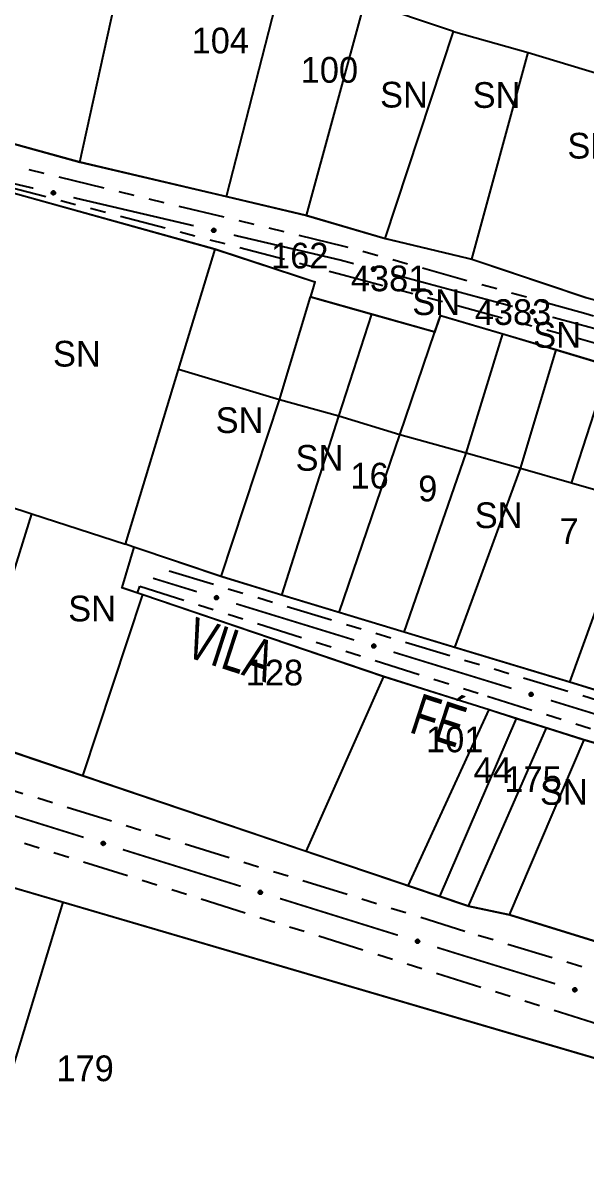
# Model space of a CAD drawing. Extents: x 203196 to 204359, y 4872588 to 4874244.
# Drawn here: x 203765.9 to 203820.6, y 4872707.7 to 4872820.1 of the extents above; entities that cross this region are included whole.
import ezdxf
from ezdxf.enums import TextEntityAlignment as Align

# ---------------------------------------------------------------- set-up
doc = ezdxf.new("R2010")
doc.units = 0
doc.header["$LTSCALE"] = 1.5
doc.header["$MEASUREMENT"] = 0
doc.linetypes.add('TRACO_25', pattern=[8, 3, -1, 1, -1, 1, -1])
for name, color, linetype in [('CD_MALHA_LOTES', 7, 'CONTINUOUS'), ('RU-QUADRA', 210, 'CONTINUOUS'), ('SV-EIXO-RUA-N-PAV', 6, 'CONTINUOUS'), ('SV-RUA-NAO-PAV', 7, 'CONTINUOUS'), ('SV-TXT-RUA-N-PAV', 7, 'CONTINUOUS'), ('Th_NmrPort', 1, 'CONTINUOUS')]:
    doc.layers.add(name, color=color, linetype=linetype)
doc.styles.add('ARIAL', font='ARIAL.SHX')

msp = doc.modelspace()

# ---------------------------------------------------------------- linework, layer by layer
at = {"layer": 'CD_MALHA_LOTES', "linetype": 'Continuous', "flags": 128}
for points in [[(203771.416687, 4872806.55493), (203778.430301, 4872838.575034)], [(203785.67529, 4872803.193932), (203793.577817, 4872834.062219)], [(203793.433178, 4872801.365264), (203799.107325, 4872822.130574)], [(203807.718268, 4872819.251557), (203799.107325, 4872822.130574)], [(203801.091342, 4872799.112054), (203807.718268, 4872819.251557)], [(203807.718268, 4872819.251557), (203814.983409, 4872817.219173)], [(203809.52541, 4872797.0928), (203814.983409, 4872817.219173)], [(203814.983409, 4872817.219173), (203826.453736, 4872813.722642)], [(203758.515765, 4872810.107404), (203771.416687, 4872806.55493)], [(203771.416687, 4872806.55493), (203785.67529, 4872803.193932)], [(203758.594347, 4872805.298011), (203784.546472, 4872798.092254)], [(203785.67529, 4872803.193932), (203793.433178, 4872801.365264)], [(203793.433178, 4872801.365264), (203801.091342, 4872799.112054)], [(203801.091342, 4872799.112054), (203809.52541, 4872797.0928)], [(203781.008261, 4872786.365613), (203784.546472, 4872798.092254)], [(203784.546472, 4872798.092254), (203794.255216, 4872794.893685)], [(203809.52541, 4872797.0928), (203820.683553, 4872793.34757)], [(203794.255216, 4872794.893685), (203793.821497, 4872793.453389)], [(203790.803636, 4872783.431671), (203793.821497, 4872793.453389)], [(203793.821497, 4872793.453389), (203799.779828, 4872791.771152)], [(203796.59397, 4872781.828478), (203799.779828, 4872791.771152)], [(203799.779828, 4872791.771152), (203805.927908, 4872790.035344)], [(203805.927908, 4872790.035344), (203806.470095, 4872791.620987)], [(203806.470095, 4872791.620987), (203812.535773, 4872789.832374)], [(203802.510267, 4872780.040352), (203805.927908, 4872790.035344)], [(203808.96664, 4872778.248651), (203812.535773, 4872789.832374)], [(203812.535773, 4872789.832374), (203817.723178, 4872788.302742)], [(203814.243073, 4872776.742961), (203817.723178, 4872788.302742)], [(203817.723178, 4872788.302742), (203822.898187, 4872786.748657)], [(203819.193693, 4872775.330245), (203822.898187, 4872786.748657)], [(203775.826161, 4872769.39181), (203781.008261, 4872786.365613)], [(203790.803636, 4872783.431671), (203781.008261, 4872786.365613)], [(203785.145742, 4872766.25191), (203790.803636, 4872783.431671)], [(203796.59397, 4872781.828478), (203790.803636, 4872783.431671)], [(203791.026231, 4872764.452242), (203796.59397, 4872781.828478)], [(203802.510267, 4872780.040352), (203796.59397, 4872781.828478)], [(203796.628535, 4872762.75822), (203802.510267, 4872780.040352)], [(203808.96664, 4872778.248651), (203802.510267, 4872780.040352)], [(203802.923723, 4872760.855533), (203808.96664, 4872778.248651)], [(203814.243073, 4872776.742961), (203808.96664, 4872778.248651)], [(203807.866555, 4872759.355172), (203814.243073, 4872776.742961)], [(203819.193693, 4872775.330245), (203814.243073, 4872776.742961)], [(203757.146876, 4872775.47901), (203766.748606, 4872772.350001)], [(203825.405994, 4872773.557494), (203819.193693, 4872775.330245)], [(203760.015118, 4872750.814525), (203766.748606, 4872772.350001)], [(203766.748606, 4872772.350001), (203775.826161, 4872769.39181)], [(203776.662178, 4872769.119369), (203775.489345, 4872765.180242)], [(203776.662178, 4872769.119369), (203775.826161, 4872769.39181)], [(203785.145742, 4872766.25191), (203776.662178, 4872769.119369)], [(203819.026879, 4872755.986936), (203823.562435, 4872768.482994)], [(203791.026231, 4872764.452242), (203785.145742, 4872766.25191)], [(203775.489345, 4872765.180242), (203777.51112, 4872764.493952)], [(203771.699642, 4872746.863441), (203777.51112, 4872764.493952)], [(203777.51112, 4872764.493952), (203800.96275, 4872756.533307)], [(203796.628535, 4872762.75822), (203791.026231, 4872764.452242)], [(203802.923723, 4872760.855533), (203796.628535, 4872762.75822)], [(203807.866555, 4872759.355172), (203802.923723, 4872760.855533)], [(203819.026879, 4872755.986936), (203807.866555, 4872759.355172)], [(203793.409446, 4872739.52234), (203800.96275, 4872756.533307)], [(203800.96275, 4872756.533307), (203811.181198, 4872753.305135)], [(203824.637932, 4872754.256084), (203819.026879, 4872755.986936)], [(203803.305637, 4872736.175975), (203811.181198, 4872753.305135)], [(203811.181198, 4872753.305135), (203813.855135, 4872752.460396)], [(203806.395069, 4872735.131294), (203813.855135, 4872752.460396)], [(203813.855135, 4872752.460396), (203816.755317, 4872751.544182)], [(203771.699642, 4872746.863441), (203760.015118, 4872750.814525)], [(203809.182407, 4872734.188764), (203816.755317, 4872751.544182)], [(203816.755317, 4872751.544182), (203820.445748, 4872750.378316)], [(203813.171558, 4872733.344254), (203820.445748, 4872750.378316)], [(203820.445748, 4872750.378316), (203829.459638, 4872747.733853)], [(203793.409446, 4872739.52234), (203771.699642, 4872746.863441)], [(203803.305637, 4872736.175975), (203793.409446, 4872739.52234)], [(203755.939277, 4872738.638599), (203769.776136, 4872734.582154)], [(203806.395069, 4872735.131294), (203803.305637, 4872736.175975)], [(203809.182407, 4872734.188764), (203806.395069, 4872735.131294)], [(203760.638576, 4872704.531093), (203769.776136, 4872734.582154)], [(203769.776136, 4872734.582154), (203798.956055, 4872726.027703)], [(203813.171558, 4872733.344254), (203809.182407, 4872734.188764)], [(203822.194639, 4872730.554992), (203813.171558, 4872733.344254)], [(203798.956055, 4872726.027703), (203865.804537, 4872706.430252)]]:
    msp.add_lwpolyline(points, dxfattribs=at)
at = {"layer": 'RU-QUADRA', "linetype": 'Continuous', "const_width": 0.18, "flags": 128}
for points in [[(203758.515765, 4872810.107404), (203771.416687, 4872806.55493), (203785.67529, 4872803.193932), (203793.433178, 4872801.365264), (203801.091342, 4872799.112054), (203809.52541, 4872797.0928), (203820.683553, 4872793.34757), (203825.412751, 4872792.040148), (203843.122116, 4872787.144262), (203858.988531, 4872782.04066), (203873.596475, 4872777.833182), (203884.62975, 4872774.389218), (203902.311402, 4872768.907349), (203906.143652, 4872777.10287), (203909.734206, 4872785.128367), (203911.125767, 4872788.238741), (203913.871349, 4872794.375582), (203921.918014, 4872812.361244), (203924.749428, 4872818.689933), (203927.412104, 4872824.641465), (203932.665219, 4872836.905437), (203941.161933, 4872854.949991), (203951.215006, 4872878.98586)], [(203822.898187, 4872786.748657), (203817.723178, 4872788.302742), (203812.535773, 4872789.832374), (203806.470095, 4872791.620987), (203805.927908, 4872790.035344), (203799.779828, 4872791.771152), (203793.821497, 4872793.453389), (203794.255216, 4872794.893685), (203784.546472, 4872798.092254), (203758.594347, 4872805.298011)], [(203829.459638, 4872747.733853), (203820.445748, 4872750.378316), (203816.755317, 4872751.544182), (203813.855135, 4872752.460396), (203811.181198, 4872753.305135), (203800.96275, 4872756.533307), (203777.51112, 4872764.493952), (203775.489345, 4872765.180242), (203776.662178, 4872769.119369), (203785.145742, 4872766.25191), (203791.026231, 4872764.452242), (203796.628535, 4872762.75822), (203802.923723, 4872760.855533), (203807.866555, 4872759.355172), (203819.026879, 4872755.986936), (203824.637932, 4872754.256084)], [(203760.015118, 4872750.814525), (203771.699642, 4872746.863441), (203793.409446, 4872739.52234), (203803.305637, 4872736.175975), (203806.395069, 4872735.131294), (203809.182407, 4872734.188764), (203813.171558, 4872733.344254), (203822.194639, 4872730.554992)], [(203762.182387, 4872619.003564), (203793.020647, 4872620.331629), (203809.339904, 4872620.570549), (203828.358651, 4872621.859412), (203832.736649, 4872626.62969), (203839.490478, 4872642.041088), (203846.288277, 4872656.285226), (203855.650066, 4872675.901961), (203867.085229, 4872700.153865), (203865.804537, 4872706.430252), (203853.079936, 4872710.160625), (203798.956055, 4872726.027703), (203769.74858, 4872734.590232), (203755.939277, 4872738.638599)]]:
    msp.add_lwpolyline(points, dxfattribs=at)
at = {"layer": 'SV-EIXO-RUA-N-PAV', "const_width": 0.18}
for points in [[(203766.88665, 4872804.004937), (203764.939236, 4872804.460544)], [(203782.465963, 4872800.360076), (203770.781478, 4872803.093722)], [(203796.681217, 4872797.034344), (203786.360791, 4872799.448861)], [(203797.068304, 4872796.930044), (203796.681217, 4872797.034344)], [(203798.033867, 4872796.669873), (203797.068304, 4872796.930044)], [(203813.482869, 4872792.507144), (203801.896117, 4872795.629191)], [(203821.422925, 4872790.367698), (203817.34512, 4872791.466461)], [(203778.950609, 4872765.951314), (203778.511965, 4872766.086129)], [(203782.774097, 4872764.776179), (203778.950609, 4872765.951314)], [(203798.068048, 4872760.07564), (203786.597584, 4872763.601044)], [(203813.361999, 4872755.375101), (203801.891535, 4872758.900505)], [(203828.655949, 4872750.674562), (203817.185486, 4872754.199966)], [(203771.767255, 4872740.889006), (203760.310314, 4872744.458109)], [(203787.043177, 4872736.130202), (203775.586235, 4872739.699305)], [(203802.319098, 4872731.371398), (203790.862157, 4872734.940501)], [(203808.161085, 4872729.551484), (203806.138079, 4872730.181697)], [(203809.003423, 4872729.293009), (203808.161085, 4872729.551484)], [(203817.607458, 4872726.652821), (203809.003423, 4872729.293009)]]:
    msp.add_lwpolyline(points, dxfattribs=at)
at = {"layer": 'SV-EIXO-RUA-N-PAV'}
for points in [[(203768.94889, 4872803.409412), (203768.907707, 4872803.38303), (203768.866918, 4872803.368777), (203768.829476, 4872803.366681), (203768.795907, 4872803.373457), (203768.762345, 4872803.384256), (203768.730909, 4872803.40261), (203768.700532, 4872803.430709), (203768.673777, 4872803.471835), (203768.661922, 4872803.514579), (203768.657904, 4872803.551177), (203768.662953, 4872803.586588), (203768.673991, 4872803.619016), (203768.694135, 4872803.651039), (203768.722912, 4872803.681546), (203768.764917, 4872803.707448), (203768.805001, 4872803.721147), (203768.84127, 4872803.722223), (203768.876837, 4872803.716921), (203768.91097, 4872803.705485), (203768.941724, 4872803.687291), (203768.972387, 4872803.658262), (203768.997403, 4872803.616465), (203769.011522, 4872803.576641), (203769.013107, 4872803.540397), (203769.007099, 4872803.505498), (203768.996677, 4872803.471704), (203768.979543, 4872803.439336), (203768.94889, 4872803.409412)], [(203784.528203, 4872799.764551), (203784.48702, 4872799.738169), (203784.446231, 4872799.723917), (203784.408789, 4872799.721821), (203784.37522, 4872799.728596), (203784.341658, 4872799.739396), (203784.310222, 4872799.757749), (203784.279844, 4872799.785848), (203784.25309, 4872799.826975), (203784.241235, 4872799.869719), (203784.237217, 4872799.906317), (203784.242266, 4872799.941727), (203784.253304, 4872799.974156), (203784.273448, 4872800.006179), (203784.302225, 4872800.036685), (203784.34423, 4872800.062587), (203784.384314, 4872800.076286), (203784.420583, 4872800.077362), (203784.45615, 4872800.072061), (203784.490283, 4872800.060624), (203784.521036, 4872800.04243), (203784.5517, 4872800.013402), (203784.576716, 4872799.971604), (203784.590835, 4872799.93178), (203784.59242, 4872799.895536), (203784.586412, 4872799.860638), (203784.57599, 4872799.826843), (203784.558856, 4872799.794475), (203784.528203, 4872799.764551)], [(203800.075085, 4872796.005861), (203800.033044, 4872795.980868), (203799.991802, 4872795.967984), (203799.954311, 4872795.967139), (203799.920987, 4872795.975031), (203799.887804, 4872795.986945), (203799.856998, 4872796.006337), (203799.827575, 4872796.035434), (203799.802208, 4872796.07743), (203799.791786, 4872796.120547), (203799.788991, 4872796.157258), (203799.79522, 4872796.19248), (203799.807333, 4872796.224522), (203799.828535, 4872796.255855), (203799.858313, 4872796.285385), (203799.90116, 4872796.309871), (203799.941679, 4872796.322224), (203799.977963, 4872796.322089), (203800.013334, 4872796.315604), (203800.047066, 4872796.303035), (203800.077195, 4872796.283824), (203800.106873, 4872796.253789), (203800.13048, 4872796.21118), (203800.143263, 4872796.170907), (203800.143637, 4872796.13463), (203800.136468, 4872796.099951), (203800.124924, 4872796.066524), (203800.106719, 4872796.034746), (203800.075085, 4872796.005861)], [(203815.524087, 4872791.843132), (203815.482047, 4872791.818139), (203815.440805, 4872791.805255), (203815.403314, 4872791.80441), (203815.36999, 4872791.812302), (203815.336806, 4872791.824215), (203815.306001, 4872791.843608), (203815.276578, 4872791.872705), (203815.25121, 4872791.914701), (203815.240789, 4872791.957817), (203815.237994, 4872791.994528), (203815.244222, 4872792.029751), (203815.256336, 4872792.061793), (203815.277538, 4872792.093126), (203815.307316, 4872792.122655), (203815.350162, 4872792.147141), (203815.390682, 4872792.159495), (203815.426966, 4872792.15936), (203815.462337, 4872792.152874), (203815.496068, 4872792.140305), (203815.526198, 4872792.121095), (203815.555876, 4872792.091059), (203815.579483, 4872792.04845), (203815.592265, 4872792.008177), (203815.59264, 4872791.971901), (203815.585471, 4872791.937222), (203815.573926, 4872791.903794), (203815.555722, 4872791.872016), (203815.524087, 4872791.843132)], [(203784.790841, 4872764.041178), (203784.747952, 4872764.01767), (203784.706285, 4872764.006237), (203784.668787, 4872764.006704), (203784.635759, 4872764.015756), (203784.603013, 4872764.028823), (203784.572905, 4872764.049281), (203784.544517, 4872764.07939), (203784.520634, 4872764.122247), (203784.511727, 4872764.165702), (203784.510218, 4872764.202488), (203784.517675, 4872764.237472), (203784.530901, 4872764.26907), (203784.553186, 4872764.299642), (203784.583979, 4872764.328112), (203784.627655, 4872764.351085), (203784.668582, 4872764.362013), (203784.70484, 4872764.360609), (203784.739962, 4872764.35289), (203784.773233, 4872764.339149), (203784.802672, 4872764.318897), (203784.831281, 4872764.287842), (203784.853384, 4872764.244433), (203784.86475, 4872764.203738), (203784.863856, 4872764.16747), (203784.855478, 4872764.133063), (203784.842771, 4872764.10006), (203784.823466, 4872764.068938), (203784.790841, 4872764.041178)], [(203800.084792, 4872759.340639), (203800.041903, 4872759.317131), (203800.000236, 4872759.305698), (203799.962738, 4872759.306165), (203799.92971, 4872759.315217), (203799.896964, 4872759.328284), (203799.866855, 4872759.348743), (203799.838468, 4872759.378851), (203799.814585, 4872759.421709), (203799.805678, 4872759.465163), (203799.804169, 4872759.50195), (203799.811625, 4872759.536933), (203799.824852, 4872759.568531), (203799.847137, 4872759.599103), (203799.87793, 4872759.627573), (203799.921606, 4872759.650546), (203799.962533, 4872759.661474), (203799.998791, 4872759.66007), (203800.033913, 4872759.652352), (203800.067184, 4872759.638611), (203800.096623, 4872759.618358), (203800.125232, 4872759.587303), (203800.147335, 4872759.543894), (203800.158701, 4872759.503199), (203800.157806, 4872759.466931), (203800.149429, 4872759.432524), (203800.136722, 4872759.399521), (203800.117417, 4872759.368399), (203800.084792, 4872759.340639)], [(203815.378743, 4872754.6401), (203815.335854, 4872754.616593), (203815.294186, 4872754.605159), (203815.256689, 4872754.605626), (203815.223661, 4872754.614679), (203815.190915, 4872754.627745), (203815.160806, 4872754.648204), (203815.132419, 4872754.678312), (203815.108536, 4872754.72117), (203815.099629, 4872754.764624), (203815.09812, 4872754.801411), (203815.105576, 4872754.836394), (203815.118803, 4872754.867992), (203815.141088, 4872754.898564), (203815.171881, 4872754.927034), (203815.215557, 4872754.950007), (203815.256484, 4872754.960935), (203815.292741, 4872754.959532), (203815.327864, 4872754.951813), (203815.361135, 4872754.938072), (203815.390574, 4872754.917819), (203815.419183, 4872754.886764), (203815.441286, 4872754.843355), (203815.452652, 4872754.80266), (203815.451757, 4872754.766392), (203815.443379, 4872754.731985), (203815.430673, 4872754.698982), (203815.411368, 4872754.66786), (203815.378743, 4872754.6401)], [(203773.781183, 4872740.146323), (203773.738205, 4872740.122979), (203773.696494, 4872740.111705), (203773.658998, 4872740.112314), (203773.626005, 4872740.121493), (203773.593309, 4872740.134684), (203773.563279, 4872740.155257), (203773.535006, 4872740.185474), (203773.511287, 4872740.228422), (203773.502546, 4872740.27191), (203773.501177, 4872740.308702), (203773.508767, 4872740.343657), (203773.522114, 4872740.375204), (203773.544515, 4872740.405691), (203773.575416, 4872740.434044), (203773.61918, 4872740.456849), (203773.660148, 4872740.467622), (203773.6964, 4872740.46608), (203773.731492, 4872740.458227), (203773.764711, 4872740.44436), (203773.794073, 4872740.423995), (203773.822563, 4872740.392831), (203773.8445, 4872740.349338), (203773.855711, 4872740.3086), (203773.854678, 4872740.272336), (203773.846169, 4872740.237961), (203773.833337, 4872740.205007), (203773.813913, 4872740.173958), (203773.781183, 4872740.146323)], [(203789.057104, 4872735.387519), (203789.014126, 4872735.364175), (203788.972416, 4872735.352901), (203788.93492, 4872735.35351), (203788.901927, 4872735.362689), (203788.869231, 4872735.37588), (203788.839201, 4872735.396453), (203788.810928, 4872735.42667), (203788.787209, 4872735.469618), (203788.778468, 4872735.513106), (203788.777098, 4872735.549898), (203788.784688, 4872735.584852), (203788.798035, 4872735.6164), (203788.820437, 4872735.646887), (203788.851338, 4872735.67524), (203788.895101, 4872735.698045), (203788.936069, 4872735.708818), (203788.972321, 4872735.707276), (203789.007414, 4872735.699423), (203789.040633, 4872735.685555), (203789.069994, 4872735.665191), (203789.098485, 4872735.634027), (203789.120422, 4872735.590534), (203789.131633, 4872735.549796), (203789.1306, 4872735.513532), (203789.122091, 4872735.479157), (203789.109259, 4872735.446202), (203789.089835, 4872735.415154), (203789.057104, 4872735.387519)], [(203804.333026, 4872730.628715), (203804.290048, 4872730.605371), (203804.248337, 4872730.594097), (203804.210842, 4872730.594706), (203804.177849, 4872730.603885), (203804.145152, 4872730.617076), (203804.115122, 4872730.637649), (203804.08685, 4872730.667865), (203804.06313, 4872730.710814), (203804.054389, 4872730.754302), (203804.05302, 4872730.791094), (203804.06061, 4872730.826048), (203804.073957, 4872730.857596), (203804.096359, 4872730.888083), (203804.12726, 4872730.916436), (203804.171023, 4872730.939241), (203804.211991, 4872730.950014), (203804.248243, 4872730.948472), (203804.283336, 4872730.940619), (203804.316554, 4872730.926751), (203804.345916, 4872730.906387), (203804.374407, 4872730.875223), (203804.396343, 4872730.83173), (203804.407554, 4872730.790992), (203804.406522, 4872730.754728), (203804.398013, 4872730.720353), (203804.38518, 4872730.687398), (203804.365757, 4872730.65635), (203804.333026, 4872730.628715)], [(203819.624532, 4872725.918726), (203819.581654, 4872725.895199), (203819.539991, 4872725.883747), (203819.502494, 4872725.884197), (203819.469462, 4872725.893235), (203819.436709, 4872725.906287), (203819.406592, 4872725.926732), (203819.378191, 4872725.956827), (203819.354289, 4872725.999674), (203819.345362, 4872726.043125), (203819.343837, 4872726.079911), (203819.351277, 4872726.114897), (203819.36449, 4872726.146502), (203819.386761, 4872726.177084), (203819.417541, 4872726.205567), (203819.461207, 4872726.228559), (203819.502129, 4872726.239506), (203819.538387, 4872726.238119), (203819.573513, 4872726.230416), (203819.60679, 4872726.21669), (203819.636239, 4872726.196451), (203819.664861, 4872726.165408), (203819.686984, 4872726.122009), (203819.698368, 4872726.081319), (203819.69749, 4872726.045051), (203819.689127, 4872726.01064), (203819.676436, 4872725.977631), (203819.657145, 4872725.946501), (203819.624532, 4872725.918726)]]:
    msp.add_lwpolyline(points, close=True, dxfattribs=at)
for points in [[(203769.007099, 4872803.505498), (203768.657904, 4872803.551177)], [(203768.996677, 4872803.471704), (203768.661922, 4872803.514579)], [(203769.007672, 4872803.52396), (203768.662736, 4872803.571026)], [(203769.013107, 4872803.540397), (203768.662953, 4872803.586588)], [(203768.997951, 4872803.488397), (203768.664351, 4872803.530009)], [(203769.009111, 4872803.560059), (203768.671525, 4872803.602603)], [(203768.983536, 4872803.456735), (203768.672213, 4872803.491734)], [(203768.979543, 4872803.439336), (203768.673777, 4872803.471835)], [(203769.011522, 4872803.576641), (203768.673991, 4872803.619016)], [(203769.002578, 4872803.598023), (203768.688907, 4872803.634972)], [(203768.963807, 4872803.426317), (203768.691014, 4872803.452301)], [(203768.997403, 4872803.616465), (203768.694135, 4872803.651039)], [(203768.94889, 4872803.409412), (203768.700532, 4872803.430709)], [(203768.980808, 4872803.636749), (203768.711604, 4872803.666097)], [(203768.972387, 4872803.658262), (203768.722912, 4872803.681546)], [(203768.925874, 4872803.395953), (203768.723017, 4872803.415385)], [(203768.907707, 4872803.38303), (203768.730909, 4872803.40261)], [(203768.951151, 4872803.671714), (203768.751574, 4872803.693182)], [(203768.88449, 4872803.374805), (203768.755471, 4872803.392377)], [(203768.866918, 4872803.368777), (203768.762345, 4872803.384256)], [(203768.941724, 4872803.687291), (203768.764917, 4872803.707448)], [(203768.921976, 4872803.696758), (203768.791318, 4872803.713312)], [(203768.91097, 4872803.705485), (203768.805001, 4872803.721147)], [(203784.586412, 4872799.860638), (203784.237217, 4872799.906317)], [(203784.586985, 4872799.879099), (203784.242049, 4872799.926166)], [(203784.59242, 4872799.895536), (203784.242266, 4872799.941727)], [(203784.588424, 4872799.915198), (203784.250838, 4872799.957742)], [(203784.590835, 4872799.93178), (203784.253304, 4872799.974156)], [(203784.581891, 4872799.953162), (203784.26822, 4872799.990111)], [(203784.576716, 4872799.971604), (203784.273448, 4872800.006179)], [(203784.560121, 4872799.991888), (203784.290917, 4872800.021237)], [(203784.5517, 4872800.013402), (203784.302225, 4872800.036685)], [(203784.530464, 4872800.026854), (203784.330887, 4872800.048321)], [(203784.521036, 4872800.04243), (203784.34423, 4872800.062587)], [(203784.501289, 4872800.051897), (203784.370631, 4872800.068452)], [(203784.490283, 4872800.060624), (203784.384314, 4872800.076286)], [(203784.57599, 4872799.826843), (203784.241235, 4872799.869719)], [(203784.577264, 4872799.843536), (203784.243664, 4872799.885148)], [(203784.562849, 4872799.811874), (203784.251525, 4872799.846873)], [(203784.558856, 4872799.794475), (203784.25309, 4872799.826975)], [(203784.54312, 4872799.781456), (203784.270327, 4872799.80744)], [(203784.528203, 4872799.764551), (203784.279844, 4872799.785848)], [(203784.505187, 4872799.751092), (203784.30233, 4872799.770524)], [(203784.48702, 4872799.738169), (203784.310222, 4872799.757749)], [(203784.463803, 4872799.729944), (203784.334784, 4872799.747516)], [(203784.446231, 4872799.723917), (203784.341658, 4872799.739396)], [(203800.136468, 4872796.099951), (203799.788991, 4872796.157258)], [(203800.124924, 4872796.066524), (203799.791786, 4872796.120547)], [(203800.137657, 4872796.118383), (203799.794483, 4872796.176935)], [(203800.126754, 4872796.083165), (203799.794728, 4872796.135886)], [(203800.143637, 4872796.13463), (203799.79522, 4872796.19248)], [(203800.111291, 4872796.052002), (203799.801308, 4872796.09737)], [(203800.106719, 4872796.034746), (203799.802208, 4872796.07743)], [(203800.140299, 4872796.154414), (203799.804321, 4872796.2082)], [(203800.143263, 4872796.170907), (203799.807333, 4872796.224522)], [(203800.090558, 4872796.022258), (203799.818784, 4872796.057332)], [(203800.135036, 4872796.192575), (203799.822774, 4872796.239971)], [(203800.075085, 4872796.005861), (203799.827575, 4872796.035434)], [(203800.13048, 4872796.21118), (203799.828535, 4872796.255855)], [(203800.114571, 4872796.232006), (203799.846497, 4872796.270322)], [(203800.051632, 4872795.993178), (203799.849537, 4872796.019368)], [(203800.033044, 4872795.980868), (203799.856998, 4872796.006337)], [(203800.106873, 4872796.253789), (203799.858313, 4872796.285385)], [(203800.009566, 4872795.973422), (203799.881205, 4872795.99529)], [(203800.086098, 4872796.267942), (203799.887348, 4872796.296058)], [(203799.991802, 4872795.967984), (203799.887804, 4872795.986945)], [(203800.077195, 4872796.283824), (203799.90116, 4872796.309871)], [(203800.057775, 4872796.293945), (203799.927741, 4872796.314851)], [(203800.047066, 4872796.303035), (203799.941679, 4872796.322224)], [(203815.589302, 4872791.991685), (203815.253324, 4872792.045471)], [(203815.592265, 4872792.008177), (203815.256336, 4872792.061793)], [(203815.584039, 4872792.029846), (203815.271777, 4872792.077242)], [(203815.579483, 4872792.04845), (203815.277538, 4872792.093126)], [(203815.563574, 4872792.069276), (203815.2955, 4872792.107592)], [(203815.555876, 4872792.091059), (203815.307316, 4872792.122655)], [(203815.5351, 4872792.105212), (203815.336351, 4872792.133328)], [(203815.526198, 4872792.121095), (203815.350162, 4872792.147141)], [(203815.506777, 4872792.131215), (203815.376744, 4872792.152121)], [(203815.496068, 4872792.140305), (203815.390682, 4872792.159495)], [(203815.585471, 4872791.937222), (203815.237994, 4872791.994528)], [(203815.573926, 4872791.903794), (203815.240789, 4872791.957817)], [(203815.586659, 4872791.955654), (203815.243486, 4872792.014205)], [(203815.575756, 4872791.920435), (203815.243731, 4872791.973157)], [(203815.59264, 4872791.971901), (203815.244222, 4872792.029751)], [(203815.560294, 4872791.889272), (203815.250311, 4872791.934641)], [(203815.555722, 4872791.872016), (203815.25121, 4872791.914701)], [(203815.539561, 4872791.859529), (203815.267786, 4872791.894602)], [(203815.524087, 4872791.843132), (203815.276578, 4872791.872705)], [(203815.500635, 4872791.830448), (203815.29854, 4872791.856639)], [(203815.482047, 4872791.818139), (203815.306001, 4872791.843608)], [(203815.458569, 4872791.810693), (203815.330208, 4872791.832561)], [(203815.440805, 4872791.805255), (203815.336806, 4872791.824215)], [(203784.855478, 4872764.133063), (203784.510218, 4872764.202488)], [(203784.842771, 4872764.10006), (203784.511727, 4872764.165702)], [(203784.845182, 4872764.116627), (203784.515204, 4872764.180929)], [(203784.85731, 4872764.151442), (203784.516395, 4872764.221961)], [(203784.863856, 4872764.16747), (203784.517675, 4872764.237472)], [(203784.828639, 4872764.086024), (203784.520433, 4872764.142207)], [(203784.823466, 4872764.068938), (203784.520634, 4872764.122247)], [(203784.861211, 4872764.187359), (203784.52732, 4872764.252864)], [(203784.86475, 4872764.203738), (203784.530901, 4872764.26907)], [(203784.806878, 4872764.057024), (203784.536497, 4872764.101581)], [(203784.790841, 4872764.041178), (203784.544517, 4872764.07939)], [(203784.857287, 4872764.22568), (203784.546873, 4872764.28397)], [(203784.853384, 4872764.244433), (203784.553186, 4872764.299642)], [(203784.766959, 4872764.029322), (203784.565904, 4872764.062566)], [(203784.838213, 4872764.265803), (203784.571643, 4872764.313472)], [(203784.747952, 4872764.01767), (203784.572905, 4872764.049281)], [(203784.831281, 4872764.287842), (203784.583979, 4872764.328112)], [(203784.724228, 4872764.01105), (203784.59671, 4872764.037395)], [(203784.706285, 4872764.006237), (203784.603013, 4872764.028823)], [(203784.811014, 4872764.302713), (203784.613369, 4872764.337763)], [(203784.802672, 4872764.318897), (203784.627655, 4872764.351085)], [(203784.783618, 4872764.329691), (203784.654395, 4872764.355132)], [(203784.773233, 4872764.339149), (203784.668582, 4872764.362013)], [(203800.149429, 4872759.432524), (203799.804169, 4872759.50195)], [(203800.136722, 4872759.399521), (203799.805678, 4872759.465163)], [(203800.139133, 4872759.416088), (203799.809155, 4872759.48039)], [(203800.151261, 4872759.450904), (203799.810346, 4872759.521422)], [(203800.157806, 4872759.466931), (203799.811625, 4872759.536933)], [(203800.155162, 4872759.48682), (203799.821271, 4872759.552325)], [(203800.158701, 4872759.503199), (203799.824852, 4872759.568531)], [(203800.151238, 4872759.525142), (203799.840824, 4872759.583431)], [(203800.147335, 4872759.543894), (203799.847137, 4872759.599103)], [(203800.132164, 4872759.565264), (203799.865594, 4872759.612933)], [(203800.125232, 4872759.587303), (203799.87793, 4872759.627573)], [(203800.104965, 4872759.602174), (203799.90732, 4872759.637224)], [(203800.096623, 4872759.618358), (203799.921606, 4872759.650546)], [(203800.077569, 4872759.629152), (203799.948346, 4872759.654593)], [(203800.067184, 4872759.638611), (203799.962533, 4872759.661474)], [(203800.12259, 4872759.385485), (203799.814384, 4872759.441668)], [(203800.117417, 4872759.368399), (203799.814585, 4872759.421709)], [(203800.100829, 4872759.356485), (203799.830448, 4872759.401043)], [(203800.084792, 4872759.340639), (203799.838468, 4872759.378851)], [(203800.06091, 4872759.328783), (203799.859855, 4872759.362027)], [(203800.041903, 4872759.317131), (203799.866855, 4872759.348743)], [(203800.018179, 4872759.310511), (203799.890661, 4872759.336856)], [(203800.000236, 4872759.305698), (203799.896964, 4872759.328284)], [(203815.390574, 4872754.917819), (203815.215557, 4872754.950007)], [(203815.371519, 4872754.928613), (203815.242297, 4872754.954054)], [(203815.361135, 4872754.938072), (203815.256484, 4872754.960935)], [(203815.443379, 4872754.731985), (203815.09812, 4872754.801411)], [(203815.430673, 4872754.698982), (203815.099629, 4872754.764624)], [(203815.433084, 4872754.715549), (203815.103106, 4872754.779851)], [(203815.445212, 4872754.750365), (203815.104297, 4872754.820883)], [(203815.451757, 4872754.766392), (203815.105576, 4872754.836394)], [(203815.416541, 4872754.684946), (203815.108335, 4872754.741129)], [(203815.411368, 4872754.66786), (203815.108536, 4872754.72117)], [(203815.449113, 4872754.786281), (203815.115222, 4872754.851786)], [(203815.452652, 4872754.80266), (203815.118803, 4872754.867992)], [(203815.39478, 4872754.655946), (203815.124399, 4872754.700504)], [(203815.378743, 4872754.6401), (203815.132419, 4872754.678312)], [(203815.445188, 4872754.824603), (203815.134775, 4872754.882892)], [(203815.441286, 4872754.843355), (203815.141088, 4872754.898564)], [(203815.354861, 4872754.628245), (203815.153806, 4872754.661488)], [(203815.426115, 4872754.864725), (203815.159545, 4872754.912394)], [(203815.335854, 4872754.616593), (203815.160806, 4872754.648204)], [(203815.419183, 4872754.886764), (203815.171881, 4872754.927034)], [(203815.312129, 4872754.609972), (203815.184612, 4872754.636317)], [(203815.294186, 4872754.605159), (203815.190915, 4872754.627745)], [(203815.398916, 4872754.901635), (203815.201271, 4872754.936685)], [(203773.854678, 4872740.272336), (203773.508767, 4872740.343657)], [(203773.85211, 4872740.292235), (203773.518471, 4872740.359012)], [(203773.855711, 4872740.3086), (203773.522114, 4872740.375204)], [(203773.848331, 4872740.330571), (203773.538142, 4872740.390043)], [(203773.8445, 4872740.349338), (203773.544515, 4872740.405691)], [(203773.829411, 4872740.370766), (203773.563024, 4872740.419451)], [(203773.822563, 4872740.392831), (203773.575416, 4872740.434044)], [(203773.802353, 4872740.407779), (203773.604843, 4872740.443582)], [(203773.794073, 4872740.423995), (203773.61918, 4872740.456849)], [(203773.775059, 4872740.434861), (203773.645935, 4872740.460795)], [(203773.764711, 4872740.44436), (203773.660148, 4872740.467622)], [(203773.846169, 4872740.237961), (203773.501177, 4872740.308702)], [(203773.833337, 4872740.205007), (203773.502546, 4872740.27191)], [(203773.835811, 4872740.221564), (203773.50608, 4872740.287124)], [(203773.848072, 4872740.256333), (203773.507428, 4872740.328151)], [(203773.819151, 4872740.191024), (203773.511162, 4872740.248382)], [(203773.813913, 4872740.173958), (203773.511287, 4872740.228422)], [(203773.79728, 4872740.162108), (203773.527071, 4872740.207696)], [(203773.781183, 4872740.146323), (203773.535006, 4872740.185474)], [(203773.757256, 4872740.134559), (203773.556329, 4872740.168568)], [(203773.738205, 4872740.122979), (203773.563279, 4872740.155257)], [(203773.714455, 4872740.11645), (203773.587039, 4872740.14328)], [(203773.696494, 4872740.111705), (203773.593309, 4872740.134684)], [(203789.122091, 4872735.479157), (203788.777098, 4872735.549898)], [(203789.109259, 4872735.446202), (203788.778468, 4872735.513106)], [(203789.111733, 4872735.46276), (203788.782002, 4872735.52832)], [(203789.123993, 4872735.497529), (203788.783349, 4872735.569347)], [(203789.1306, 4872735.513532), (203788.784688, 4872735.584852)], [(203789.095073, 4872735.43222), (203788.787083, 4872735.489578)], [(203789.089835, 4872735.415154), (203788.787209, 4872735.469618)], [(203789.128032, 4872735.533431), (203788.794392, 4872735.600208)], [(203789.131633, 4872735.549796), (203788.798035, 4872735.6164)], [(203789.073202, 4872735.403304), (203788.802993, 4872735.448892)], [(203789.057104, 4872735.387519), (203788.810928, 4872735.42667)], [(203789.124253, 4872735.571767), (203788.814064, 4872735.631239)], [(203789.120422, 4872735.590534), (203788.820437, 4872735.646887)], [(203789.033177, 4872735.375755), (203788.83225, 4872735.409764)], [(203789.105332, 4872735.611962), (203788.838946, 4872735.660647)], [(203789.014126, 4872735.364175), (203788.839201, 4872735.396453)], [(203789.098485, 4872735.634027), (203788.851338, 4872735.67524)], [(203788.990377, 4872735.357645), (203788.862961, 4872735.384476)], [(203788.972416, 4872735.352901), (203788.869231, 4872735.37588)], [(203789.078274, 4872735.648975), (203788.880765, 4872735.684778)], [(203789.069994, 4872735.665191), (203788.895101, 4872735.698045)], [(203789.050981, 4872735.676057), (203788.921857, 4872735.70199)], [(203789.040633, 4872735.685555), (203788.936069, 4872735.708818)], [(203804.398013, 4872730.720353), (203804.05302, 4872730.791094)], [(203804.38518, 4872730.687398), (203804.054389, 4872730.754302)], [(203804.387655, 4872730.703956), (203804.057924, 4872730.769516)], [(203804.399915, 4872730.738725), (203804.059271, 4872730.810543)], [(203804.406522, 4872730.754728), (203804.06061, 4872730.826048)], [(203804.370995, 4872730.673416), (203804.063005, 4872730.730774)], [(203804.365757, 4872730.65635), (203804.06313, 4872730.710814)], [(203804.403953, 4872730.774626), (203804.070314, 4872730.841404)], [(203804.407554, 4872730.790992), (203804.073957, 4872730.857596)], [(203804.349124, 4872730.644499), (203804.078914, 4872730.690088)], [(203804.333026, 4872730.628715), (203804.08685, 4872730.667865)], [(203804.400175, 4872730.812963), (203804.089985, 4872730.872435)], [(203804.396343, 4872730.83173), (203804.096359, 4872730.888083)], [(203804.309099, 4872730.61695), (203804.108172, 4872730.65096)], [(203804.381254, 4872730.853158), (203804.114868, 4872730.901843)], [(203804.290048, 4872730.605371), (203804.115122, 4872730.637649)], [(203804.374407, 4872730.875223), (203804.12726, 4872730.916436)], [(203804.266298, 4872730.598841), (203804.138883, 4872730.625672)], [(203804.248337, 4872730.594097), (203804.145152, 4872730.617076)], [(203804.354196, 4872730.890171), (203804.156686, 4872730.925974)], [(203804.345916, 4872730.906387), (203804.171023, 4872730.939241)], [(203804.326903, 4872730.917253), (203804.197778, 4872730.943186)], [(203804.316554, 4872730.926751), (203804.211991, 4872730.950014)], [(203819.689127, 4872726.01064), (203819.343837, 4872726.079911)], [(203819.676436, 4872725.977631), (203819.345362, 4872726.043125)], [(203819.678839, 4872725.9942), (203819.348832, 4872726.058354)], [(203819.690952, 4872726.029021), (203819.350005, 4872726.099386)], [(203819.69749, 4872726.045051), (203819.351277, 4872726.114897)], [(203819.66231, 4872725.963589), (203819.354078, 4872726.019633)], [(203819.657145, 4872725.946501), (203819.354289, 4872725.999674)], [(203819.694837, 4872726.064939), (203819.360916, 4872726.130293)], [(203819.698368, 4872726.081319), (203819.36449, 4872726.146502)], [(203819.640562, 4872725.934579), (203819.370161, 4872725.979015)], [(203819.624532, 4872725.918726), (203819.378191, 4872725.956827)], [(203819.690895, 4872726.103259), (203819.380455, 4872726.161408)], [(203819.686984, 4872726.122009), (203819.386761, 4872726.177084)], [(203819.600655, 4872725.90686), (203819.399585, 4872725.940013)], [(203819.671803, 4872726.143373), (203819.405212, 4872726.190922)], [(203819.581654, 4872725.895199), (203819.406592, 4872725.926732)], [(203819.664861, 4872726.165408), (203819.417541, 4872726.205567)], [(203819.557932, 4872725.888569), (203819.430403, 4872725.914856)], [(203819.539991, 4872725.883747), (203819.436709, 4872725.906287)], [(203819.644587, 4872726.18027), (203819.446927, 4872726.215231)], [(203819.636239, 4872726.196451), (203819.461207, 4872726.228559)], [(203819.617179, 4872726.207236), (203819.487945, 4872726.232619)], [(203819.60679, 4872726.21669), (203819.502129, 4872726.239506)]]:
    msp.add_lwpolyline(points, dxfattribs=at)
at = {"layer": 'SV-RUA-NAO-PAV', "linetype": 'TRACO_25'}
for points in [[(203902.725094, 4872767.945941, 12.39803), (203850.238073, 4872783.494847, 12.772688), (203820.595251, 4872791.786941, 13.12343), (203797.08699, 4872798.3543, 13.12343), (203764.80377, 4872806.186752, 13.12343), (203740.782476, 4872811.950892, 13.410402), (203693.350229, 4872825.939019, 13.553888), (203663.37486, 4872835.379916, 13.553888), (203641.937145, 4872841.532245, 13.545917), (203593.370181, 4872854.251466, 12.589345), (203570.199372, 4872860.14245, 12.039316), (203553.215144, 4872865.461307, 11.457401), (203522.838326, 4872875.587286, 9.480487)], [(203518.635599, 4872873.567109, 9.081916), (203552.177523, 4872862.74186, 11.274059), (203567.604766, 4872857.92051, 11.983516), (203590.532363, 4872851.751898, 12.605288), (203627.910853, 4872841.62948, 13.458231), (203641.963569, 4872837.904255, 13.522002), (203659.781181, 4872832.608322, 13.522002), (203690.275545, 4872823.00159, 13.705345), (203739.572875, 4872809.67413, 13.62563), (203763.737744, 4872804.340986, 13.434317), (203796.522963, 4872795.725775, 13.306773), (203820.08929, 4872789.349978, 13.179231), (203862.216342, 4872777.493948, 12.772688), (203898.358697, 4872767.136787, 12.501659), (203900.939902, 4872764.209618, 12.421945)], [(203875.777698, 4872711.006037, 12.142944), (203851.768843, 4872718.740052, 12.469773), (203808.836648, 4872731.75005, 12.748774), (203740.315663, 4872753.095927, 13.155316), (203703.15993, 4872763.840547, 13.290831), (203669.95848, 4872773.508898, 13.211117), (203655.233218, 4872778.042291, 13.211117), (203635.888221, 4872784.371953, 13.211117), (203587.341594, 4872799.821738, 13.075603), (203560.198178, 4872808.110541, 12.956031), (203478.033537, 4872833.366481, 12.956031)], [(203873.119992, 4872705.020946, 12.262516), (203870.743672, 4872706.848755, 12.262516), (203859.878561, 4872710.367714, 12.262516), (203821.816633, 4872722.695098, 12.812545), (203764.10992, 4872740.895697, 13.051688), (203712.598554, 4872756.281785, 13.50606), (203671.017853, 4872768.292008, 13.274888), (203652.916864, 4872774.071528, 13.354602), (203633.907294, 4872780.301426, 13.354602), (203610.835985, 4872787.288443, 13.418374), (203560.564185, 4872804.783149, 12.956031), (203478.038285, 4872829.445514, 12.956031)], [(203886.450535, 4872733.572945, 12.246573), (203881.003164, 4872735.918411, 12.246573), (203849.626108, 4872745.382635, 12.780659), (203830.344028, 4872751.599495, 12.852402), (203778.922186, 4872767.120744, 13.50606)], [(203777.011202, 4872764.663649, 13.362574), (203777.229119, 4872765.313384, 13.362574), (203811.036707, 4872754.613363, 13.075603), (203839.511329, 4872745.685374, 12.708917), (203885.655909, 4872731.892768, 12.246573)]]:
    msp.add_polyline3d(points, dxfattribs=at)

# ---------------------------------------------------------------- texts
at = {"layer": 'SV-TXT-RUA-N-PAV', "style": 'ARIAL', "width": 0.7}
for s, p in [('VILA', (203781.43082, 4872758.546253)), ('FÉ', (203803.303103, 4872751.140208))]:
    msp.add_text(s, height=4, rotation=342, dxfattribs=at).set_placement(p)
at = {"layer": 'Th_NmrPort', "color": 1}
for s, p in [('104', (203782.271281, 4872818.37082)), ('100', (203792.874469, 4872815.516116)), ('SN', (203800.593551, 4872813.10263)), ('SN', (203809.594881, 4872813.069226)), ('SN', (203818.800118, 4872808.142044)), ('162', (203789.990839, 4872797.455207)), ('4381', (203797.747306, 4872795.239074)), ('SN', (203803.72123, 4872792.926587)), ('4383', (203809.791509, 4872791.963051)), ('SN', (203815.476373, 4872789.746917)), ('SN', (203768.793041, 4872787.916198)), ('SN', (203784.606464, 4872781.455101)), ('SN', (203792.376381, 4872777.789162)), ('16', (203797.710557, 4872776.059298)), ('9', (203804.297331, 4872774.811202)), ('SN', (203809.789488, 4872772.209654)), ('7', (203818.027723, 4872770.667996)), ('SN', (203770.27352, 4872763.139579)), ('128', (203787.528411, 4872756.912494)), ('101', (203805.056552, 4872750.411169)), ('44', (203809.681526, 4872747.424207)), ('175', (203812.668489, 4872746.557024)), ('SN', (203816.137219, 4872745.304427)), ('179', (203769.127469, 4872718.431722))]:
    msp.add_text(s, height=2.5, dxfattribs=at).set_placement(p, align=Align.MIDDLE_LEFT)

doc.saveas('drawing.dxf')
